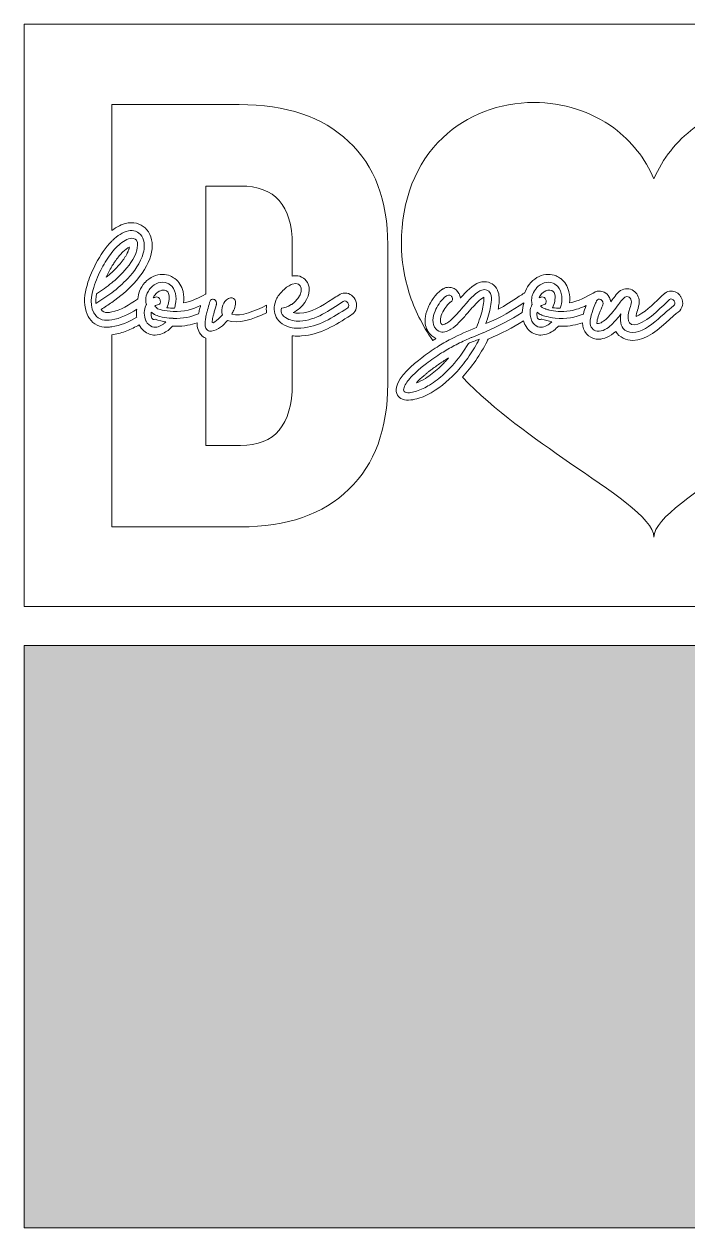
# Model space of a CAD drawing. Extents: x 24 to 981, y -1218 to 177.
# Drawn here: x 24 to 531, y -1218 to -298 of the extents above; entities that cross this region are included whole.
import ezdxf

# ---------------------------------------------------------------- set-up
doc = ezdxf.new("R2010")
doc.units = 0
doc.header["$MEASUREMENT"] = 0
doc.layers.add('Layer 1', color=7, linetype='Continuous', lineweight=0)

msp = doc.modelspace()

# ---------------------------------------------------------------- hatches: boundary and pattern name
at = {"layer": 'Layer 1', "true_color": 0x9e1d20, "transparency": 33554687}
h = msp.add_hatch(color=244, dxfattribs=at)
h.dxf.hatch_style = 2
h.paths.add_polyline_path([(23.85, -772.62), (23.85, -1217.59), (981.14, -1217.59), (981.14, -772.62)])

# ---------------------------------------------------------------- linework, layer by layer
at = {"layer": 'Layer 1'}
msp.add_lwpolyline([(23.85, -772.62), (23.85, -1217.59), (981.14, -1217.59), (981.14, -772.62)], close=True, dxfattribs=at)
for points, knots in [([(23.85, -298.02), (23.85, -298.02), (23.85, -742.99), (23.85, -742.99), (23.85, -742.99), (981.14, -742.99), (981.14, -742.99), (981.14, -742.99), (981.14, -298.02), (981.14, -298.02), (981.14, -298.02), (23.85, -298.02), (23.85, -298.02)], [0, 0, 0, 0, 1, 1, 1, 2, 2, 2, 3, 3, 3, 4, 4, 4, 4]), ([(683.88, -523.03), (676.68, -537.25), (666.66, -551.22), (653.78, -565.07), (628.7, -592.01), (597.24, -613.83), (569.49, -633.08), (539.56, -653.84), (504.99, -675.48), (504.99, -689.92), (504.99, -675.48), (470.43, -653.84), (440.49, -633.08), (413.65, -614.46), (383.34, -593.44), (358.69, -567.7), (365.89, -559.87), (372.19, -550.71), (377.5, -540.37), (377.5, -540.37), (377.57, -540.22), (377.57, -540.22), (377.81, -539.71), (378.05, -539.2), (378.29, -538.7), (388.82, -534.29), (396.83, -529.9), (405.25, -524.75), (405.57, -525.81), (405.98, -526.82), (406.48, -527.78), (406.48, -527.78), (406.53, -527.88), (406.53, -527.88), (408.36, -531.28), (411.18, -533.77), (414.42, -534.88), (415.76, -535.35), (417.17, -535.59), (418.61, -535.59), (422.83, -535.59), (426.36, -533.59), (428.51, -531.96), (429.82, -531.01), (431.02, -529.86), (431.99, -528.83), (432.81, -528.86), (433.62, -528.88), (434.41, -528.88), (440.74, -528.88), (445.83, -527.76), (450.28, -526.28), (450.52, -532.94), (454.74, -537.86), (460.92, -538.58), (461.49, -538.66), (462.08, -538.69), (462.66, -538.69), (467, -538.69), (471.43, -536.69), (475.79, -532.78), (477.18, -535.04), (479.12, -536.83), (481.57, -538.03), (483.82, -539.12), (486.26, -539.68), (488.83, -539.68), (499.18, -539.68), (509.11, -530.68), (517.1, -523.46), (519.51, -521.28), (521.78, -519.22), (523.41, -518.04), (527.05, -515.45), (528.04, -510.7), (525.8, -506.85), (525.8, -506.85), (525.56, -506.37), (525.56, -506.37), (525.56, -506.37), (525.39, -506.1), (525.39, -506.1), (523.74, -503.53), (521.03, -502), (518.13, -502), (516.45, -502), (514.85, -502.51), (513.48, -503.48), (513.48, -503.48), (513.24, -503.66), (513.24, -503.66), (513.24, -503.66), (513.01, -503.86), (513.01, -503.86), (511.94, -504.8), (510.67, -506.03), (509.19, -507.45), (504.58, -511.9), (496.95, -519.26), (491.3, -521.3), (491.4, -520.25), (491.69, -518.75), (492.35, -516.78), (492.35, -516.78), (492.44, -516.51), (492.44, -516.51), (492.98, -514.85), (493.71, -512.58), (493.71, -510.15), (493.71, -510.15), (493.71, -509.93), (493.71, -509.93), (493.58, -506.49), (492.01, -503.5), (489.41, -501.73), (487.89, -500.69), (486.16, -500.15), (484.39, -500.15), (482.71, -500.15), (481.03, -500.65), (479.54, -501.6), (477.97, -502.56), (476.86, -503.85), (476.13, -504.7), (474.94, -506.08), (473.92, -507.48), (473.11, -508.63), (472.75, -509.12), (472.4, -509.61), (472.04, -510.1), (471.96, -509.55), (471.83, -509), (471.64, -508.46), (471.62, -508.4), (471.59, -508.34), (471.57, -508.28), (471.55, -508.22), (471.54, -508.15), (471.52, -508.09), (471.52, -508.09), (471.41, -507.8), (471.41, -507.8), (471.41, -507.8), (471.37, -507.74), (471.37, -507.74), (471.37, -507.74), (471.13, -507.24), (471.13, -507.24), (471.04, -507.04), (470.94, -506.85), (470.84, -506.66), (469.94, -504.97), (468.63, -503.66), (467, -502.85), (465.83, -502.26), (464.53, -501.95), (463.26, -501.95), (462.12, -501.95), (461.02, -502.18), (460, -502.65), (460, -502.65), (459.76, -502.76), (459.76, -502.76), (459.76, -502.76), (458.54, -503.45), (458.54, -503.45), (453.23, -506.45), (447.35, -509.77), (440.44, -511.05), (440.8, -508.14), (440.67, -505.2), (440.04, -502.45), (440.04, -502.45), (440.01, -502.3), (440.01, -502.3), (438.96, -498.17), (436.82, -494.77), (433.84, -492.46), (433.84, -492.46), (433.65, -492.32), (433.65, -492.32), (432.52, -491.51), (431.39, -490.88), (430.21, -490.41), (428.31, -489.65), (426.31, -489.26), (424.27, -489.26), (419.47, -489.26), (414.63, -491.47), (411.01, -495.34), (411.01, -495.34), (410.9, -495.46), (410.9, -495.46), (409.1, -497.49), (407.71, -499.73), (406.78, -502.11), (406.65, -502.46), (406.53, -502.81), (406.41, -503.16), (406.3, -503.23), (406.2, -503.3), (406.08, -503.37), (406.08, -503.37), (406.08, -503.38), (406.08, -503.38), (406.08, -503.38), (405.85, -503.53), (405.85, -503.53), (404.56, -504.36), (403.31, -505.18), (402.1, -505.97), (396.27, -509.79), (391.44, -512.97), (385.93, -515.91), (386.26, -514.23), (386.5, -512.65), (386.65, -511.13), (386.89, -508.59), (387.04, -504.82), (385.56, -501.43), (385.56, -501.43), (385.49, -501.27), (385.49, -501.27), (383.58, -497.24), (379.86, -494.83), (375.52, -494.83), (374.2, -494.83), (372.87, -495.05), (371.54, -495.5), (366.45, -497.24), (361.49, -502.36), (357.29, -507.16), (357.23, -507.23), (357.17, -507.3), (357.11, -507.37), (357.03, -506.18), (356.7, -505.02), (356.13, -503.93), (356.13, -503.93), (356.03, -503.74), (356.03, -503.74), (354.89, -501.61), (353.01, -500.08), (350.77, -499.44), (349.95, -499.21), (349.12, -499.09), (348.28, -499.09), (346.83, -499.09), (345.4, -499.45), (344.13, -500.13), (344.13, -500.13), (343.7, -500.37), (343.7, -500.37), (343.54, -500.46), (343.37, -500.56), (343.18, -500.67), (343.18, -500.67), (342.95, -500.81), (342.95, -500.81), (337.7, -504.29), (334.07, -511.1), (333.07, -513.13), (331.73, -515.89), (330.83, -518.69), (330.39, -521.46), (329.8, -525.31), (330.31, -528.92), (331.88, -531.9), (331.88, -531.9), (332.1, -532.33), (332.1, -532.33), (332.1, -532.33), (332.31, -532.61), (332.31, -532.61), (332.41, -532.77), (332.51, -532.92), (332.62, -533.08), (334.12, -535.41), (336.16, -537.18), (338.48, -538.21), (337.64, -538.72), (336.8, -539.25), (335.96, -539.79), (327.95, -527.87), (321.98, -515.79), (318.02, -503.47), (314.05, -491.16), (312.09, -478.61), (312.09, -465.72), (312.09, -432.41), (323.04, -404.43), (343.76, -384.81), (362.11, -367.43), (386.82, -357.86), (413.36, -357.86), (413.36, -357.86), (413.37, -357.86), (413.37, -357.86), (435.53, -357.86), (457.14, -364.8), (474.25, -377.39), (487.85, -387.41), (498.27, -400.63), (504.99, -416.25), (511.71, -400.63), (522.13, -387.4), (535.73, -377.38), (552.83, -364.79), (574.46, -357.86), (596.61, -357.86), (623.15, -357.86), (647.87, -367.43), (666.22, -384.81), (686.94, -404.43), (697.89, -432.41), (697.89, -465.72), (697.89, -474.76), (696.92, -483.63), (694.98, -492.37), (694, -491.51), (692.88, -490.85), (691.67, -490.39), (690.46, -489.94), (689.16, -489.7), (687.83, -489.7), (682.23, -489.7), (675.7, -494.09), (674.57, -503.74), (674.57, -503.74), (674.55, -503.84), (674.55, -503.84), (674.4, -505.35), (674.46, -506.8), (674.71, -508.18), (671.91, -509.41), (668.93, -510.46), (665.73, -511.05), (666.09, -508.14), (665.96, -505.2), (665.33, -502.45), (665.33, -502.45), (665.3, -502.3), (665.3, -502.3), (664.24, -498.17), (662.11, -494.77), (659.13, -492.46), (659.13, -492.46), (658.94, -492.32), (658.94, -492.32), (657.81, -491.51), (656.68, -490.88), (655.5, -490.41), (653.6, -489.65), (651.6, -489.26), (649.56, -489.26), (644.76, -489.26), (639.92, -491.47), (636.3, -495.34), (636.3, -495.34), (636.19, -495.46), (636.19, -495.46), (634.39, -497.49), (633, -499.72), (632.07, -502.12), (631.36, -503.94), (630.95, -505.87), (630.84, -507.82), (623.66, -511.78), (612.1, -515.61), (602.77, -517.12), (603.21, -516.84), (604.18, -516.22), (604.18, -516.22), (609.06, -512.99), (612.85, -510.12), (616.1, -507.21), (620.31, -503.55), (623.3, -500.18), (625.55, -496.58), (628.81, -491.28), (629.84, -485.83), (628.54, -480.81), (628.54, -480.81), (628.47, -480.56), (628.47, -480.56), (628.19, -479.64), (627.83, -478.72), (627.42, -477.82), (627.42, -477.82), (627.36, -477.69), (627.36, -477.69), (627.36, -477.69), (627.29, -477.57), (627.29, -477.57), (625.96, -475), (624.28, -473.11), (622.16, -471.8), (622.16, -471.8), (621.98, -471.7), (621.98, -471.7), (621.49, -471.42), (620.76, -471), (619.82, -470.71), (618.58, -470.28), (617.3, -470.06), (616, -470.06), (612.21, -470.06), (608.49, -471.86), (604.93, -475.42), (603.27, -477.08), (601.66, -479.05), (600.13, -481.27), (598.69, -483.29), (597.26, -485.55), (595.66, -488.32), (593.74, -491.53), (591.83, -495.11), (589.82, -499.24), (588.01, -502.91), (586.17, -506.94), (584.35, -511.18), (580.66, -519.69), (577.65, -527.49), (575.15, -534.99), (574.04, -538.26), (573.02, -541.63), (572.13, -545.01), (572.13, -545.01), (572.09, -545.15), (572.09, -545.15), (571.79, -546.39), (571.49, -547.69), (571.19, -548.98), (571.19, -548.98), (571.11, -549.35), (571.11, -549.35), (570.87, -550.61), (570.69, -551.87), (570.57, -553.16), (570.33, -555.97), (570.2, -560.1), (571.87, -563.66), (573, -566.1), (574.85, -567.97), (577.23, -569.07), (578.58, -569.7), (580.03, -570.02), (581.55, -570.02), (582.79, -570.02), (584.03, -569.8), (585.32, -569.33), (588.08, -568.28), (590.44, -566.08), (592.3, -562.89), (592.89, -561.9), (593.41, -560.8), (593.89, -559.51), (593.89, -559.51), (593.94, -559.39), (593.94, -559.39), (594.33, -558.25), (594.66, -557.15), (594.98, -556.09), (594.98, -556.09), (595.02, -555.98), (595.02, -555.98), (595.75, -553.37), (596.34, -550.75), (596.77, -548.19), (597.24, -545.85), (597.58, -543.38), (597.82, -540.61), (597.95, -539.03), (598.05, -537.24), (597.94, -535.43), (598.66, -535.38), (599.35, -535.31), (600.02, -535.24), (609.05, -534.53), (620.79, -531.82), (631.47, -527.15), (631.57, -527.36), (631.66, -527.57), (631.77, -527.78), (631.77, -527.78), (631.82, -527.88), (631.82, -527.88), (633.65, -531.28), (636.47, -533.77), (639.71, -534.88), (641.05, -535.35), (642.46, -535.59), (643.9, -535.59), (648.12, -535.59), (651.65, -533.59), (653.8, -531.96), (655.11, -531.01), (656.31, -529.86), (657.28, -528.83), (658.1, -528.86), (658.91, -528.88), (659.7, -528.88), (668.61, -528.88), (675.11, -526.68), (680.75, -524.33), (681.86, -523.88), (682.89, -523.44), (683.89, -523.01), (683.88, -523.02), (683.88, -523.02), (683.88, -523.03)], [0, 0, 0, 0, 1, 1, 1, 2, 2, 2, 3, 3, 3, 4, 4, 4, 5, 5, 5, 6, 6, 6, 7, 7, 7, 8, 8, 8, 9, 9, 9, 10, 10, 10, 11, 11, 11, 12, 12, 12, 13, 13, 13, 14, 14, 14, 15, 15, 15, 16, 16, 16, 17, 17, 17, 18, 18, 18, 19, 19, 19, 20, 20, 20, 21, 21, 21, 22, 22, 22, 23, 23, 23, 24, 24, 24, 25, 25, 25, 26, 26, 26, 27, 27, 27, 28, 28, 28, 29, 29, 29, 30, 30, 30, 31, 31, 31, 32, 32, 32, 33, 33, 33, 34, 34, 34, 35, 35, 35, 36, 36, 36, 37, 37, 37, 38, 38, 38, 39, 39, 39, 40, 40, 40, 41, 41, 41, 42, 42, 42, 43, 43, 43, 44, 44, 44, 45, 45, 45, 46, 46, 46, 47, 47, 47, 48, 48, 48, 49, 49, 49, 50, 50, 50, 51, 51, 51, 52, 52, 52, 53, 53, 53, 54, 54, 54, 55, 55, 55, 56, 56, 56, 57, 57, 57, 58, 58, 58, 59, 59, 59, 60, 60, 60, 61, 61, 61, 62, 62, 62, 63, 63, 63, 64, 64, 64, 65, 65, 65, 66, 66, 66, 67, 67, 67, 68, 68, 68, 69, 69, 69, 70, 70, 70, 71, 71, 71, 72, 72, 72, 73, 73, 73, 74, 74, 74, 75, 75, 75, 76, 76, 76, 77, 77, 77, 78, 78, 78, 79, 79, 79, 80, 80, 80, 81, 81, 81, 82, 82, 82, 83, 83, 83, 84, 84, 84, 85, 85, 85, 86, 86, 86, 87, 87, 87, 88, 88, 88, 89, 89, 89, 90, 90, 90, 91, 91, 91, 92, 92, 92, 93, 93, 93, 94, 94, 94, 95, 95, 95, 96, 96, 96, 97, 97, 97, 98, 98, 98, 99, 99, 99, 100, 100, 100, 101, 101, 101, 102, 102, 102, 103, 103, 103, 104, 104, 104, 105, 105, 105, 106, 106, 106, 107, 107, 107, 108, 108, 108, 109, 109, 109, 110, 110, 110, 111, 111, 111, 112, 112, 112, 113, 113, 113, 114, 114, 114, 115, 115, 115, 116, 116, 116, 117, 117, 117, 118, 118, 118, 119, 119, 119, 120, 120, 120, 121, 121, 121, 122, 122, 122, 123, 123, 123, 124, 124, 124, 125, 125, 125, 126, 126, 126, 127, 127, 127, 128, 128, 128, 129, 129, 129, 130, 130, 130, 131, 131, 131, 132, 132, 132, 133, 133, 133, 134, 134, 134, 135, 135, 135, 136, 136, 136, 137, 137, 137, 138, 138, 138, 139, 139, 139, 140, 140, 140, 141, 141, 141, 142, 142, 142, 143, 143, 143, 144, 144, 144, 145, 145, 145, 146, 146, 146, 147, 147, 147, 148, 148, 148, 149, 149, 149, 150, 150, 150, 151, 151, 151, 152, 152, 152, 153, 153, 153, 154, 154, 154, 155, 155, 155, 156, 156, 156, 157, 157, 157, 158, 158, 158, 159, 159, 159, 160, 160, 160, 161, 161, 161, 162, 162, 162, 163, 163, 163, 164, 164, 164, 165, 165, 165, 166, 166, 166, 167, 167, 167, 168, 168, 168, 169, 169, 169, 170, 170, 170, 170]), ([(301.64, -572.89), (301.64, -607.3), (291.76, -634.11), (272, -653.31), (252.24, -672.52), (224.63, -682.12), (189.16, -682.12), (189.16, -682.12), (90.87, -682.12), (90.87, -682.12), (90.87, -682.12), (90.87, -535.34), (90.87, -535.34), (94.26, -534.95), (97.69, -534.05), (101.02, -532.83), (104.36, -531.62), (107.6, -530.09), (110.63, -528.44), (110.63, -528.44), (110.64, -528.45), (110.64, -528.45), (110.64, -528.45), (111.78, -527.81), (111.78, -527.81), (111.78, -527.81), (111.82, -527.88), (111.82, -527.88), (113.65, -531.28), (116.46, -533.77), (119.71, -534.88), (121.04, -535.35), (122.46, -535.59), (123.9, -535.59), (128.12, -535.59), (131.65, -533.59), (133.8, -531.97), (135.11, -531.01), (136.3, -529.86), (137.28, -528.83), (138.1, -528.86), (138.9, -528.88), (139.69, -528.88), (146.27, -528.88), (151.53, -527.68), (156.1, -526.11), (156, -529.3), (156.6, -533.44), (159.96, -536.35), (159.96, -536.35), (160.14, -536.5), (160.14, -536.5), (160.96, -537.16), (161.86, -537.68), (162.81, -538.04), (162.81, -538.04), (162.81, -619.9), (162.81, -619.9), (162.81, -619.9), (189.16, -619.9), (189.16, -619.9), (215.51, -619.9), (228.68, -604.23), (228.68, -572.89), (228.68, -572.89), (228.68, -536.06), (228.68, -536.06), (230.12, -536.26), (231.62, -536.36), (233.17, -536.36), (233.17, -536.36), (233.17, -536.36), (233.18, -536.36), (234.02, -536.36), (234.89, -536.33), (235.79, -536.27), (250.24, -535.22), (261.9, -527.78), (273.19, -520.59), (273.19, -520.59), (274.58, -519.7), (274.58, -519.7), (274.58, -519.7), (274.88, -519.45), (274.88, -519.45), (277.65, -517.14), (278.61, -513.33), (277.31, -509.76), (275.95, -505.99), (272.58, -503.46), (268.94, -503.46), (267.25, -503.46), (265.64, -503.99), (264.25, -505.01), (262.69, -505.98), (261.15, -506.97), (259.61, -507.96), (251.16, -513.39), (243.18, -518.52), (234.22, -518.89), (233.96, -518.9), (233.7, -518.91), (233.43, -518.91), (231.98, -518.91), (230.61, -518.73), (229.42, -518.41), (231.06, -517.56), (232.76, -516.45), (234.38, -515), (240.5, -509.59), (243.07, -502.44), (240.93, -496.78), (239.4, -492.75), (235.7, -490.24), (231.27, -490.24), (230.42, -490.24), (229.55, -490.33), (228.68, -490.51), (228.68, -490.51), (228.68, -466.42), (228.68, -466.42), (228.68, -436.63), (215.51, -421.72), (189.16, -421.72), (189.16, -421.72), (162.81, -421.72), (162.81, -421.72), (162.81, -421.72), (162.81, -503.92), (162.81, -503.92), (162.68, -504.02), (162.56, -504.12), (162.44, -504.23), (157.49, -507.01), (152.05, -509.88), (145.72, -511.05), (146.08, -508.14), (145.95, -505.2), (145.33, -502.45), (145.33, -502.45), (145.29, -502.3), (145.29, -502.3), (144.24, -498.17), (142.11, -494.77), (139.13, -492.46), (139.13, -492.46), (138.94, -492.32), (138.94, -492.32), (137.8, -491.51), (136.67, -490.88), (135.5, -490.41), (133.59, -489.65), (131.59, -489.26), (129.56, -489.26), (124.76, -489.26), (119.92, -491.47), (116.29, -495.34), (116.29, -495.34), (116.18, -495.46), (116.18, -495.46), (114.38, -497.49), (113, -499.72), (112.07, -502.11), (111.36, -503.93), (110.95, -505.85), (110.84, -507.79), (110.84, -507.79), (110.54, -508.03), (110.54, -508.03), (104.54, -512.51), (96.86, -516.65), (90.87, -517.92), (89.65, -518.18), (88.51, -518.32), (87.46, -518.32), (85.37, -518.32), (83.75, -517.87), (82.63, -516.02), (85.53, -514.25), (88.28, -512.46), (90.87, -510.63), (97.28, -506.12), (102.75, -501.41), (107.41, -496.42), (114.26, -489.13), (118.72, -481.81), (120.64, -474.7), (122.53, -467.91), (121.87, -461.54), (118.78, -456.79), (115.86, -452.26), (111.23, -449.76), (105.75, -449.76), (104.67, -449.76), (103.57, -449.86), (102.39, -450.07), (98.55, -450.82), (94.69, -452.73), (90.87, -455.73), (90.87, -455.73), (90.87, -359.5), (90.87, -359.5), (90.87, -359.5), (188.15, -359.5), (188.15, -359.5), (223.94, -359.5), (251.81, -368.88), (271.74, -387.61), (291.67, -406.36), (301.64, -432.63), (301.64, -466.42), (301.64, -466.42), (301.64, -572.89), (301.64, -572.89)], [0, 0, 0, 0, 1, 1, 1, 2, 2, 2, 3, 3, 3, 4, 4, 4, 5, 5, 5, 6, 6, 6, 7, 7, 7, 8, 8, 8, 9, 9, 9, 10, 10, 10, 11, 11, 11, 12, 12, 12, 13, 13, 13, 14, 14, 14, 15, 15, 15, 16, 16, 16, 17, 17, 17, 18, 18, 18, 19, 19, 19, 20, 20, 20, 21, 21, 21, 22, 22, 22, 23, 23, 23, 24, 24, 24, 25, 25, 25, 26, 26, 26, 27, 27, 27, 28, 28, 28, 29, 29, 29, 30, 30, 30, 31, 31, 31, 32, 32, 32, 33, 33, 33, 34, 34, 34, 35, 35, 35, 36, 36, 36, 37, 37, 37, 38, 38, 38, 39, 39, 39, 40, 40, 40, 41, 41, 41, 42, 42, 42, 43, 43, 43, 44, 44, 44, 45, 45, 45, 46, 46, 46, 47, 47, 47, 48, 48, 48, 49, 49, 49, 50, 50, 50, 51, 51, 51, 52, 52, 52, 53, 53, 53, 54, 54, 54, 55, 55, 55, 56, 56, 56, 57, 57, 57, 58, 58, 58, 59, 59, 59, 60, 60, 60, 61, 61, 61, 62, 62, 62, 63, 63, 63, 64, 64, 64, 65, 65, 65, 66, 66, 66, 67, 67, 67, 68, 68, 68, 69, 69, 69, 70, 70, 70, 71, 71, 71, 71]), ([(73.75, -522.84), (72.45, -520.86), (71.42, -518.39), (70.72, -515.35), (69.14, -508.57), (70.72, -501.33), (72.65, -495.27), (74.23, -490.27), (76.37, -485.48), (78.77, -480.99), (82.12, -474.74), (86.06, -468.62), (90.87, -463.79), (91.12, -463.54), (91.37, -463.29), (91.62, -463.05), (94.93, -459.84), (99.11, -456.83), (103.55, -455.96), (107.22, -455.3), (111.24, -456.17), (113.74, -460.04), (116.29, -463.97), (115.98, -469.06), (114.86, -473.09), (112.87, -480.43), (107.83, -487.21), (103.04, -492.31), (99.31, -496.29), (95.2, -499.91), (90.87, -503.19), (86.96, -506.16), (82.87, -508.87), (78.71, -511.36), (78.61, -509.85), (78.6, -507.25), (79.27, -503.96), (79.27, -503.96), (79.27, -503.95), (79.27, -503.95), (83.26, -501.42), (87.17, -498.66), (90.87, -495.63), (93.83, -493.21), (96.65, -490.61), (99.26, -487.82), (103.44, -483.39), (108.18, -477.22), (109.91, -470.75), (110.48, -468.71), (111.04, -465.24), (109.71, -463.2), (108.64, -461.52), (106.45, -461.52), (104.97, -461.82), (101.4, -462.49), (97.83, -465.19), (95.18, -467.74), (93.66, -469.23), (92.23, -470.85), (90.87, -472.57), (87.99, -476.22), (85.47, -480.3), (83.25, -484.46), (81.03, -488.73), (78.68, -493.84), (77.13, -499.13), (77.13, -499.13), (77.12, -499.15), (77.11, -499.19), (76.77, -500.12), (72.84, -511.42), (77.07, -518.57), (77.36, -519.04), (77.67, -519.5), (78.03, -519.94), (78.04, -519.95), (78.04, -519.95), (78.05, -519.96), (80.93, -523.96), (85.61, -524.88), (90.87, -524.03), (97.05, -523.02), (104.04, -519.57), (109.87, -515.79), (109.72, -516.83), (109.62, -517.89), (109.62, -518.97), (109.62, -518.97), (109.63, -519.12), (109.63, -519.12), (109.65, -520.09), (109.75, -521.05), (109.9, -521.99), (103.95, -525.47), (97.16, -528.4), (90.87, -529.29), (89.6, -529.47), (88.35, -529.56), (87.13, -529.56), (81.71, -529.56), (76.93, -527.68), (73.75, -522.84)], [0, 0, 0, 0, 1, 1, 1, 2, 2, 2, 3, 3, 3, 4, 4, 4, 5, 5, 5, 6, 6, 6, 7, 7, 7, 8, 8, 8, 9, 9, 9, 10, 10, 10, 11, 11, 11, 12, 12, 12, 13, 13, 13, 14, 14, 14, 15, 15, 15, 16, 16, 16, 17, 17, 17, 18, 18, 18, 19, 19, 19, 20, 20, 20, 21, 21, 21, 22, 22, 22, 23, 23, 23, 24, 24, 24, 25, 25, 25, 26, 26, 26, 27, 27, 27, 28, 28, 28, 29, 29, 29, 30, 30, 30, 31, 31, 31, 32, 32, 32, 33, 33, 33, 34, 34, 34, 34]), ([(86.5, -491.46), (86.65, -491.12), (86.81, -490.78), (86.97, -490.44), (87.3, -489.75), (87.65, -489.05), (88, -488.35), (88.18, -487.99), (88.36, -487.64), (88.55, -487.28), (89.31, -485.85), (90.08, -484.49), (90.87, -483.19), (90.87, -483.18), (90.87, -483.18), (90.87, -483.18), (91.39, -482.32), (91.9, -481.5), (92.43, -480.7), (92.54, -480.52), (92.66, -480.35), (92.78, -480.17), (92.91, -479.97), (93.04, -479.77), (93.18, -479.58), (93.4, -479.25), (93.62, -478.93), (93.85, -478.61), (95.65, -476.06), (97.49, -473.87), (99.34, -472.06), (101.08, -470.39), (102.84, -469.09), (104.32, -468.35), (104.27, -468.61), (104.2, -468.9), (104.12, -469.19), (104.05, -469.46), (103.97, -469.73), (103.88, -470.01), (103.79, -470.28), (103.69, -470.56), (103.59, -470.84), (103.51, -471.05), (103.43, -471.26), (103.34, -471.48), (103.26, -471.69), (103.17, -471.9), (103.07, -472.12), (102.98, -472.34), (102.88, -472.55), (102.77, -472.77), (102.67, -472.99), (102.56, -473.21), (102.45, -473.43), (102.3, -473.72), (102.14, -474.02), (101.98, -474.32), (101.65, -474.91), (101.29, -475.52), (100.9, -476.13), (100.71, -476.43), (100.51, -476.74), (100.3, -477.05), (100.09, -477.36), (99.87, -477.67), (99.65, -477.98), (99.21, -478.6), (98.73, -479.23), (98.23, -479.86), (97.73, -480.5), (97.2, -481.14), (96.64, -481.78), (96.36, -482.1), (96.07, -482.42), (95.78, -482.75), (95.49, -483.07), (95.19, -483.4), (94.88, -483.72), (94.57, -484.05), (94.26, -484.38), (93.94, -484.71), (93.62, -485.04), (93.29, -485.37), (92.96, -485.7), (92.28, -486.37), (91.58, -487.04), (90.87, -487.7), (89.49, -488.97), (88.03, -490.22), (86.5, -491.46)], [0, 0, 0, 0, 1, 1, 1, 2, 2, 2, 3, 3, 3, 4, 4, 4, 5, 5, 5, 6, 6, 6, 7, 7, 7, 8, 8, 8, 9, 9, 9, 10, 10, 10, 11, 11, 11, 12, 12, 12, 13, 13, 13, 14, 14, 14, 15, 15, 15, 16, 16, 16, 17, 17, 17, 18, 18, 18, 19, 19, 19, 20, 20, 20, 21, 21, 21, 22, 22, 22, 23, 23, 23, 24, 24, 24, 25, 25, 25, 26, 26, 26, 27, 27, 27, 28, 28, 28, 29, 29, 29, 30, 30, 30, 30]), ([(116.94, -510.61), (116.93, -510.53), (116.91, -510.44), (116.9, -510.35), (116.64, -508.21), (116.95, -506.12), (117.66, -504.29), (117.85, -503.81), (118.06, -503.35), (118.29, -502.91), (118.29, -502.91), (118.28, -502.91), (118.28, -502.91), (118.94, -501.63), (119.76, -500.47), (120.67, -499.45), (123.78, -496.13), (128.57, -494.09), (133.26, -495.98), (134.02, -496.29), (134.74, -496.69), (135.45, -497.2), (137.49, -498.78), (138.82, -501.18), (139.48, -503.78), (140.09, -506.48), (140.04, -509.23), (139.53, -511.78), (139.33, -512.85), (139.06, -513.96), (138.73, -515.03), (138.73, -515.03), (138.73, -515.03), (138.73, -515.04), (136.85, -515), (134.77, -514.91), (132.8, -514.71), (133.53, -513.19), (134.16, -511.51), (134.48, -509.74), (134.79, -508.16), (134.89, -506.23), (134.48, -504.54), (134.23, -503.58), (133.82, -502.61), (133.01, -501.99), (132.75, -501.79), (132.5, -501.64), (132.24, -501.54), (129.44, -500.41), (126.33, -502.15), (124.49, -504.08), (124.47, -504.11), (124.46, -504.13), (124.44, -504.15), (123.65, -505.01), (122.95, -506.05), (122.51, -507.19), (123.22, -506.89), (123.98, -506.63), (124.75, -506.48), (125.97, -506.23), (127.35, -507.19), (127.76, -508.67), (127.76, -508.67), (127.91, -509.13), (127.91, -509.13), (128.32, -510.61), (127.65, -512.04), (126.43, -512.34), (125.46, -512.55), (124.54, -512.9), (123.73, -513.52), (124.14, -513.87), (124.54, -514.18), (124.95, -514.43), (124.98, -514.45), (125.01, -514.46), (125.04, -514.48), (125.42, -515.02), (125.86, -515.49), (125.86, -515.49), (125.86, -515.49), (130.88, -517.44), (137.87, -517.5), (137.87, -517.5), (137.86, -517.51), (137.86, -517.51), (137.86, -517.52), (137.85, -517.53), (137.85, -517.54), (145.95, -517.97), (152.79, -515.75), (158.68, -512.97), (158.42, -513.93), (158.17, -514.88), (157.93, -515.81), (157.61, -517.04), (157.33, -518.21), (157.08, -519.34), (151.22, -521.66), (145.47, -523.15), (137.67, -522.83), (137.67, -522.83), (137.71, -522.74), (137.71, -522.74), (136.97, -522.76), (136.21, -522.74), (135.46, -522.7), (135.2, -522.68), (134.95, -522.66), (134.69, -522.64), (134.69, -522.64), (134.69, -522.65), (134.69, -522.65), (132.13, -522.46), (129.64, -521.99), (127.61, -521.51), (127.61, -521.51), (127.65, -521.47), (127.65, -521.47), (126.3, -521.03), (124.84, -520.54), (123.54, -519.83), (123.33, -519.72), (123.11, -519.61), (122.91, -519.48), (122.25, -519.02), (121.59, -518.56), (120.98, -518), (120.87, -518.56), (120.82, -519.17), (120.82, -519.79), (120.82, -520.42), (120.9, -521.1), (121.1, -521.73), (121.19, -522.01), (121.29, -522.29), (121.43, -522.54), (121.69, -523.05), (122.05, -523.4), (122.51, -523.56), (122.96, -523.73), (123.52, -523.69), (124.11, -523.54), (126.69, -524.43), (129.76, -525.06), (132.16, -525.47), (131.53, -526.1), (130.88, -526.67), (130.25, -527.13), (127.96, -528.86), (124.75, -530.29), (121.69, -529.22), (119.75, -528.55), (118.17, -527.02), (117.1, -525.04), (117.04, -524.91), (116.99, -524.78), (116.93, -524.66), (116.93, -524.66), (116.94, -524.66), (116.94, -524.66), (116.09, -522.86), (115.67, -520.88), (115.62, -518.97), (115.62, -518.74), (115.65, -518.52), (115.66, -518.29), (115.73, -516.39), (116.12, -514.55), (116.85, -512.95), (117, -512.65), (117.1, -512.39), (117.26, -512.14), (117.12, -511.62), (117.03, -511.12), (116.94, -510.61)], [0, 0, 0, 0, 1, 1, 1, 2, 2, 2, 3, 3, 3, 4, 4, 4, 5, 5, 5, 6, 6, 6, 7, 7, 7, 8, 8, 8, 9, 9, 9, 10, 10, 10, 11, 11, 11, 12, 12, 12, 13, 13, 13, 14, 14, 14, 15, 15, 15, 16, 16, 16, 17, 17, 17, 18, 18, 18, 19, 19, 19, 20, 20, 20, 21, 21, 21, 22, 22, 22, 23, 23, 23, 24, 24, 24, 25, 25, 25, 26, 26, 26, 27, 27, 27, 28, 28, 28, 29, 29, 29, 30, 30, 30, 31, 31, 31, 32, 32, 32, 33, 33, 33, 34, 34, 34, 35, 35, 35, 36, 36, 36, 37, 37, 37, 38, 38, 38, 39, 39, 39, 40, 40, 40, 41, 41, 41, 42, 42, 42, 43, 43, 43, 44, 44, 44, 45, 45, 45, 46, 46, 46, 47, 47, 47, 48, 48, 48, 49, 49, 49, 50, 50, 50, 51, 51, 51, 52, 52, 52, 53, 53, 53, 54, 54, 54, 55, 55, 55, 56, 56, 56, 57, 57, 57, 58, 58, 58, 59, 59, 59, 59]), ([(220.95, -519.77), (221.5, -520.66), (222.35, -521.48), (223.58, -522.28), (225.09, -523.33), (226.87, -524.01), (228.68, -524.41), (230.67, -524.85), (232.7, -524.96), (234.49, -524.88), (246.92, -524.37), (256.92, -516.63), (267.67, -509.95), (270.12, -507.91), (273.48, -512.8), (271.04, -514.84), (259.52, -522.18), (248.71, -529.32), (235.35, -530.29), (232.93, -530.46), (230.7, -530.34), (228.68, -530), (222.68, -528.97), (218.49, -525.87), (216.4, -521.83), (215.46, -520.02), (214.95, -518.02), (214.88, -515.93), (214.82, -513.77), (215.22, -511.52), (216.13, -509.28), (217.12, -506.85), (218.7, -504.44), (220.91, -502.18), (221.11, -501.98), (221.29, -501.78), (221.49, -501.59), (224.2, -498.97), (226.63, -497.44), (228.68, -496.72), (236.42, -494.04), (238.75, -503.13), (230.41, -510.51), (229.85, -511.01), (229.27, -511.46), (228.68, -511.86), (228.43, -512.03), (228.18, -512.2), (227.93, -512.35), (225.27, -514), (222.51, -514.77), (220.42, -515.05), (219.98, -516.9), (220.11, -518.41), (220.95, -519.77)], [0, 0, 0, 0, 1, 1, 1, 2, 2, 2, 3, 3, 3, 4, 4, 4, 5, 5, 5, 6, 6, 6, 7, 7, 7, 8, 8, 8, 9, 9, 9, 10, 10, 10, 11, 11, 11, 12, 12, 12, 13, 13, 13, 14, 14, 14, 15, 15, 15, 16, 16, 16, 17, 17, 17, 18, 18, 18, 18]), ([(411.61, -510.35), (411.47, -509.17), (411.51, -508.01), (411.69, -506.89), (411.83, -505.99), (412.05, -505.11), (412.37, -504.29), (413.06, -502.53), (414.07, -500.97), (415.23, -499.63), (415.28, -499.57), (415.33, -499.51), (415.38, -499.45), (418.49, -496.13), (423.28, -494.09), (427.97, -495.98), (428.74, -496.29), (429.45, -496.69), (430.16, -497.2), (432.2, -498.78), (433.53, -501.18), (434.19, -503.78), (434.8, -506.48), (434.75, -509.23), (434.24, -511.78), (434.04, -512.88), (433.75, -514.03), (433.41, -515.13), (431.46, -515.06), (429.39, -514.93), (427.53, -514.67), (428.25, -513.16), (428.87, -511.5), (429.2, -509.74), (429.5, -508.16), (429.6, -506.23), (429.2, -504.54), (428.94, -503.58), (428.53, -502.61), (427.72, -501.99), (427.46, -501.79), (427.21, -501.64), (426.95, -501.54), (424.95, -500.74), (422.8, -501.39), (421.06, -502.53), (420.36, -502.99), (419.73, -503.53), (419.2, -504.08), (418.39, -504.95), (417.68, -506.02), (417.22, -507.19), (417.93, -506.89), (418.69, -506.63), (419.46, -506.48), (420.68, -506.23), (422.06, -507.19), (422.47, -508.67), (422.47, -508.67), (422.62, -509.13), (422.62, -509.13), (423.03, -510.61), (422.37, -512.04), (421.14, -512.34), (420.17, -512.55), (419.26, -512.9), (418.44, -513.52), (418.85, -513.87), (419.26, -514.18), (419.66, -514.43), (419.95, -514.61), (420.26, -514.76), (420.56, -514.92), (421.05, -515.18), (421.57, -515.41), (422.09, -515.62), (422.09, -515.62), (422.1, -515.62), (422.1, -515.62), (422.1, -515.62), (422.37, -515.73), (422.85, -515.89), (423.64, -516.16), (424.44, -516.38), (425.23, -516.55), (428.63, -517.37), (434.44, -518.27), (440.98, -517.05), (445.48, -516.28), (449.53, -514.78), (453.22, -513.05), (452.42, -515.11), (451.63, -517.35), (451.06, -519.62), (444.74, -522.06), (438.44, -523.46), (429.42, -522.64), (424.51, -522.07), (420.16, -520.65), (419.37, -520.38), (418.76, -520.11), (418.17, -519.83), (417.62, -519.48), (417.01, -519.05), (416.39, -518.62), (415.82, -518.11), (415.78, -518.07), (415.73, -518.04), (415.69, -518), (415.67, -518.07), (415.67, -518.14), (415.66, -518.21), (415.58, -518.71), (415.53, -519.25), (415.53, -519.79), (415.53, -520.7), (415.69, -521.72), (416.15, -522.54), (416.4, -523.05), (416.76, -523.4), (417.22, -523.56), (417.84, -523.79), (418.65, -523.65), (419.45, -523.35), (421.73, -524.24), (424.56, -524.9), (426.99, -525.36), (426.32, -526.02), (425.63, -526.64), (424.97, -527.13), (422.67, -528.86), (419.46, -530.29), (416.4, -529.22), (414.46, -528.55), (412.88, -527.02), (411.81, -525.04), (411.23, -523.9), (410.85, -522.66), (410.61, -521.41), (410.46, -520.6), (410.35, -519.78), (410.33, -518.97), (410.33, -517.21), (410.62, -515.5), (411.17, -513.95), (411.29, -513.62), (411.41, -513.28), (411.56, -512.95), (411.71, -512.65), (411.81, -512.39), (411.97, -512.14), (411.81, -511.53), (411.71, -510.97), (411.61, -510.35)], [0, 0, 0, 0, 1, 1, 1, 2, 2, 2, 3, 3, 3, 4, 4, 4, 5, 5, 5, 6, 6, 6, 7, 7, 7, 8, 8, 8, 9, 9, 9, 10, 10, 10, 11, 11, 11, 12, 12, 12, 13, 13, 13, 14, 14, 14, 15, 15, 15, 16, 16, 16, 17, 17, 17, 18, 18, 18, 19, 19, 19, 20, 20, 20, 21, 21, 21, 22, 22, 22, 23, 23, 23, 24, 24, 24, 25, 25, 25, 26, 26, 26, 27, 27, 27, 28, 28, 28, 29, 29, 29, 30, 30, 30, 31, 31, 31, 32, 32, 32, 33, 33, 33, 34, 34, 34, 35, 35, 35, 36, 36, 36, 37, 37, 37, 38, 38, 38, 39, 39, 39, 40, 40, 40, 41, 41, 41, 42, 42, 42, 43, 43, 43, 44, 44, 44, 45, 45, 45, 46, 46, 46, 47, 47, 47, 48, 48, 48, 49, 49, 49, 50, 50, 50, 51, 51, 51, 51]), ([(175.36, -520.04), (174.97, -519.1), (174.81, -518.08), (174.8, -517.05), (174.8, -516.86), (174.79, -516.67), (174.8, -516.47), (174.94, -513.79), (175.94, -511.57), (177.26, -509.95), (180.58, -505.91), (185.97, -505.72), (185.35, -511.99), (185.2, -513.52), (184.64, -515.15), (184.03, -516.52), (183.57, -517.59), (183.06, -518.66), (182.45, -519.68), (189.7, -521.7), (200.3, -517.16), (209.04, -512.85), (208.79, -514.77), (208.82, -516.69), (209.11, -518.58), (198.98, -523.16), (186.94, -527.88), (179.28, -524.37), (176.07, -528.35), (171.94, -531.61), (167.1, -532.63), (166.03, -532.84), (164.91, -532.63), (163.89, -531.82), (163.43, -531.42), (163.07, -530.93), (162.81, -530.4), (161.82, -528.42), (162.05, -525.71), (162.36, -523.66), (162.38, -523.54), (162.39, -523.42), (162.41, -523.3), (162.53, -522.61), (162.66, -521.93), (162.81, -521.26), (163.09, -519.93), (163.4, -518.63), (163.74, -517.34), (163.82, -517), (163.92, -516.66), (164.01, -516.32), (164.49, -514.43), (165.01, -512.57), (165.57, -510.71), (165.67, -510.36), (165.78, -510.05), (165.88, -509.69), (165.95, -509.43), (166.07, -509.2), (166.22, -508.99), (166.58, -508.47), (167.13, -508.16), (167.75, -508.12), (168.12, -508.1), (168.51, -508.17), (168.89, -508.37), (168.89, -508.37), (169.24, -508.52), (169.24, -508.52), (170.52, -509.13), (171.18, -510.76), (170.77, -512.14), (170.73, -512.37), (170.67, -512.59), (170.59, -512.82), (170.57, -512.9), (170.54, -512.98), (170.52, -513.06), (169.91, -515.2), (169.29, -517.34), (168.73, -519.53), (168.61, -520), (168.49, -520.48), (168.37, -520.96), (168.04, -522.29), (167.73, -523.64), (167.51, -524.99), (166.85, -529.22), (174.7, -520.86), (175.36, -520.04)], [0, 0, 0, 0, 1, 1, 1, 2, 2, 2, 3, 3, 3, 4, 4, 4, 5, 5, 5, 6, 6, 6, 7, 7, 7, 8, 8, 8, 9, 9, 9, 10, 10, 10, 11, 11, 11, 12, 12, 12, 13, 13, 13, 14, 14, 14, 15, 15, 15, 16, 16, 16, 17, 17, 17, 18, 18, 18, 19, 19, 19, 20, 20, 20, 21, 21, 21, 22, 22, 22, 23, 23, 23, 24, 24, 24, 25, 25, 25, 26, 26, 26, 27, 27, 27, 28, 28, 28, 29, 29, 29, 30, 30, 30, 30]), ([(348.61, -569.34), (342.08, -575.3), (333.93, -581.06), (325.41, -583.81), (321.69, -585.04), (316.8, -585.95), (312.98, -584.53), (311.22, -583.88), (309.93, -582.82), (309.12, -581.5), (308.08, -579.79), (307.83, -577.64), (308.34, -575.35), (310.12, -567.14), (321.13, -557.81), (327.66, -552.87), (331.46, -549.98), (335.37, -547.26), (339.4, -544.72), (342.83, -542.54), (346.34, -540.5), (349.93, -538.6), (356.31, -535.28), (362.83, -532.38), (369.51, -529.68), (370.48, -527.18), (371.39, -524.68), (372.21, -522.13), (372.87, -519.99), (373.54, -517.8), (374.05, -515.66), (374.45, -513.77), (374.86, -511.88), (375.01, -510), (375.12, -509.23), (375.22, -507.65), (375.01, -506.68), (372.31, -507.81), (367.88, -512.8), (365.99, -514.89), (365.43, -515.55), (364.87, -516.22), (364.26, -516.88), (363.49, -517.8), (362.68, -518.72), (361.86, -519.68), (359.98, -521.82), (357.99, -524.02), (355.95, -526.06), (354.11, -527.89), (352.13, -529.73), (349.93, -531.1), (347.59, -532.63), (344.84, -533.8), (341.98, -533.09), (340.09, -532.63), (338.62, -531.36), (337.6, -529.73), (337.44, -529.52), (337.34, -529.32), (337.19, -529.11), (336.12, -527.08), (335.97, -524.68), (336.32, -522.39), (336.68, -520.09), (337.44, -517.85), (338.46, -515.76), (340.15, -512.34), (343.1, -507.91), (346.26, -505.82), (346.52, -505.67), (346.72, -505.56), (346.98, -505.41), (347.64, -505.05), (348.4, -505), (349.12, -505.21), (349.83, -505.41), (350.39, -505.92), (350.75, -506.58), (350.75, -506.58), (350.8, -506.68), (350.8, -506.68), (351.51, -508.01), (351, -509.69), (349.63, -510.41), (349.53, -510.46), (349.47, -510.51), (349.37, -510.56), (348.4, -511.22), (347.44, -512.29), (346.67, -513.21), (345.6, -514.59), (344.63, -516.12), (343.82, -517.7), (343.76, -517.85), (343.66, -518.05), (343.56, -518.21), (342.85, -519.79), (342.18, -521.47), (341.93, -523.2), (341.78, -524.22), (341.73, -525.55), (342.18, -526.46), (342.24, -526.51), (342.29, -526.62), (342.34, -526.67), (342.54, -527.02), (342.95, -527.48), (343.41, -527.64), (344.38, -527.89), (346.06, -526.87), (346.82, -526.36), (348.71, -525.19), (350.39, -523.61), (351.97, -522.03), (353.91, -520.09), (355.8, -518), (357.63, -515.91), (358.45, -514.99), (359.21, -514.08), (360.03, -513.21), (360.59, -512.5), (361.15, -511.83), (361.76, -511.17), (364.56, -507.96), (369.46, -502.56), (373.48, -501.18), (376.19, -500.26), (378.79, -501.13), (380.06, -503.83), (380.93, -505.82), (380.88, -508.42), (380.67, -510.56), (380.47, -512.7), (380.06, -514.84), (379.55, -516.93), (378.99, -519.28), (378.33, -521.57), (377.61, -523.81), (377.31, -524.83), (376.95, -525.8), (376.65, -526.82), (388.67, -521.98), (396.07, -517.1), (405.63, -510.83), (405.64, -510.91), (405.64, -510.99), (405.65, -511.06), (405.65, -511.06), (405.67, -511.2), (405.67, -511.2), (405.67, -511.2), (405.7, -511.39), (405.7, -511.41), (404.89, -513.5), (404.44, -515.84), (404.37, -518.25), (404.37, -518.27), (404.36, -518.29), (404.36, -518.31), (404.36, -518.31), (404.36, -518.25), (404.36, -518.25), (395.31, -523.87), (387.2, -528.45), (376.21, -533.06), (376.21, -533.06), (374.51, -533.77), (374.51, -533.77), (374.27, -533.86), (374.03, -533.96), (373.79, -534.06), (373.79, -534.06), (373.78, -534.07), (373.78, -534.07), (373.78, -534.07), (373.78, -534.07), (373.78, -534.08), (373.78, -534.08), (365.86, -537.38), (365.86, -537.38), (365.87, -537.36), (365.88, -537.34), (365.89, -537.32), (365.18, -537.63), (364.49, -537.93), (363.79, -538.24), (363.79, -538.24), (363.39, -538.41), (363.39, -538.41), (359.7, -540.04), (356.05, -541.77), (352.48, -543.64), (349.18, -545.4), (345.94, -547.27), (342.78, -549.26), (338.77, -551.78), (334.88, -554.48), (331.12, -557.35), (328.52, -559.34), (326.02, -561.38), (323.63, -563.57), (321.74, -565.31), (319.96, -567.09), (318.38, -568.98), (316.64, -570.96), (314.4, -573.97), (313.84, -576.57), (313.58, -577.85), (313.64, -578.76), (314.96, -579.22), (317.36, -580.14), (321.33, -579.22), (323.68, -578.46), (327.14, -577.34), (330.41, -575.65), (333.52, -573.77), (337.54, -571.27), (341.26, -568.37), (344.73, -565.15), (346.84, -563.22), (348.86, -561.18), (350.78, -559.05), (355.52, -553.8), (359.69, -548.02), (363.3, -541.93), (363.3, -541.93), (363.3, -541.92), (363.3, -541.92), (365.43, -541.1), (368.91, -539.77), (371.57, -538.75), (369.26, -543.15), (366.69, -547.44), (363.86, -551.56), (361.02, -555.67), (357.93, -559.61), (354.57, -563.3), (352.67, -565.4), (350.68, -567.42), (348.61, -569.34)], [0, 0, 0, 0, 1, 1, 1, 2, 2, 2, 3, 3, 3, 4, 4, 4, 5, 5, 5, 6, 6, 6, 7, 7, 7, 8, 8, 8, 9, 9, 9, 10, 10, 10, 11, 11, 11, 12, 12, 12, 13, 13, 13, 14, 14, 14, 15, 15, 15, 16, 16, 16, 17, 17, 17, 18, 18, 18, 19, 19, 19, 20, 20, 20, 21, 21, 21, 22, 22, 22, 23, 23, 23, 24, 24, 24, 25, 25, 25, 26, 26, 26, 27, 27, 27, 28, 28, 28, 29, 29, 29, 30, 30, 30, 31, 31, 31, 32, 32, 32, 33, 33, 33, 34, 34, 34, 35, 35, 35, 36, 36, 36, 37, 37, 37, 38, 38, 38, 39, 39, 39, 40, 40, 40, 41, 41, 41, 42, 42, 42, 43, 43, 43, 44, 44, 44, 45, 45, 45, 46, 46, 46, 47, 47, 47, 48, 48, 48, 49, 49, 49, 50, 50, 50, 51, 51, 51, 52, 52, 52, 53, 53, 53, 54, 54, 54, 55, 55, 55, 56, 56, 56, 57, 57, 57, 58, 58, 58, 59, 59, 59, 60, 60, 60, 61, 61, 61, 62, 62, 62, 63, 63, 63, 64, 64, 64, 65, 65, 65, 66, 66, 66, 67, 67, 67, 68, 68, 68, 69, 69, 69, 70, 70, 70, 71, 71, 71, 72, 72, 72, 73, 73, 73, 74, 74, 74, 75, 75, 75, 76, 76, 76, 77, 77, 77, 78, 78, 78, 79, 79, 79, 80, 80, 80, 80]), ([(461.46, -526.77), (461.46, -526.77), (461.61, -526.77), (461.61, -526.77), (464.11, -527.08), (467.17, -524.58), (468.95, -522.95), (472.32, -519.84), (475.22, -515.96), (477.97, -512.14), (478.84, -510.92), (479.71, -509.74), (480.68, -508.62), (481.29, -507.91), (481.95, -507.14), (482.72, -506.68), (483.74, -506.02), (484.91, -505.92), (486.03, -506.68), (487.15, -507.45), (487.66, -508.77), (487.71, -510.15), (487.71, -511.73), (487.1, -513.52), (486.64, -514.94), (484.35, -521.77), (483.99, -529.93), (492.66, -527.18), (501.53, -524.37), (512.33, -512.44), (516.97, -508.37), (518.04, -507.6), (519.52, -508.06), (520.34, -509.34), (520.34, -509.34), (520.54, -509.74), (520.54, -509.74), (521.36, -511.02), (521, -512.39), (519.93, -513.16), (511.67, -519.12), (495.92, -538.34), (484.19, -532.63), (479.81, -530.49), (478.94, -525.55), (479.5, -521.06), (479.56, -520.5), (479.66, -519.94), (479.76, -519.43), (477.52, -522.39), (475.12, -525.24), (472.47, -527.69), (469.61, -530.39), (465.74, -533.14), (461.66, -532.63), (458.2, -532.22), (456.26, -529.47), (456.26, -525.7), (456.25, -525.14), (456.29, -524.55), (456.35, -523.96), (456.62, -521.57), (457.42, -518.95), (458.33, -516.5), (459.04, -514.58), (459.81, -512.76), (460.44, -511.22), (460.69, -510.66), (460.95, -510.05), (461.2, -509.44), (461.71, -508.16), (463.14, -507.7), (464.31, -508.47), (464.31, -508.47), (464.67, -508.67), (464.67, -508.67), (465.05, -508.89), (465.36, -509.22), (465.6, -509.6), (465.69, -509.75), (465.77, -509.91), (465.84, -510.08), (465.87, -510.15), (465.9, -510.22), (465.92, -510.29), (465.93, -510.31), (465.94, -510.33), (465.94, -510.35), (466.2, -511.02), (466.2, -511.78), (465.94, -512.39), (465.69, -513.01), (465.43, -513.62), (465.18, -514.23), (464.47, -515.96), (463.3, -518.66), (462.45, -521.27), (461.85, -523.12), (461.41, -524.93), (461.41, -526.31), (461.46, -526.41), (461.46, -526.62), (461.46, -526.77)], [0, 0, 0, 0, 1, 1, 1, 2, 2, 2, 3, 3, 3, 4, 4, 4, 5, 5, 5, 6, 6, 6, 7, 7, 7, 8, 8, 8, 9, 9, 9, 10, 10, 10, 11, 11, 11, 12, 12, 12, 13, 13, 13, 14, 14, 14, 15, 15, 15, 16, 16, 16, 17, 17, 17, 18, 18, 18, 19, 19, 19, 20, 20, 20, 21, 21, 21, 22, 22, 22, 23, 23, 23, 24, 24, 24, 25, 25, 25, 26, 26, 26, 27, 27, 27, 28, 28, 28, 29, 29, 29, 30, 30, 30, 31, 31, 31, 32, 32, 32, 33, 33, 33, 34, 34, 34, 34]), ([(348.06, -553.05), (347.67, -553.51), (347.27, -553.96), (346.87, -554.41), (346.47, -554.86), (346.07, -555.3), (345.67, -555.74), (345.27, -556.18), (344.86, -556.62), (344.45, -557.04), (343.93, -557.57), (343.42, -558.1), (342.89, -558.62), (342.79, -558.72), (342.68, -558.83), (342.57, -558.93), (342.42, -559.08), (342.26, -559.23), (342.11, -559.38), (341.78, -559.7), (341.45, -560.01), (341.12, -560.31), (340.96, -560.46), (340.81, -560.61), (340.65, -560.75), (337.34, -563.82), (333.87, -566.49), (330.4, -568.64), (327.89, -570.16), (325.69, -571.29), (323.59, -572.12), (324.72, -570.84), (326.07, -569.48), (327.68, -568), (327.87, -567.82), (328.07, -567.65), (328.27, -567.47), (328.47, -567.3), (328.67, -567.12), (328.87, -566.94), (329.27, -566.58), (329.69, -566.22), (330.11, -565.86), (330.68, -565.38), (331.27, -564.89), (331.88, -564.4), (332.18, -564.15), (332.49, -563.9), (332.8, -563.65), (333.43, -563.15), (334.09, -562.64), (334.77, -562.12), (335.3, -561.71), (335.84, -561.31), (336.38, -560.91), (337.46, -560.1), (338.54, -559.31), (339.64, -558.54), (339.65, -558.54), (339.65, -558.54), (339.65, -558.54), (340.75, -557.76), (341.86, -557.01), (342.97, -556.27), (344.15, -555.49), (345.33, -554.73), (346.53, -553.99), (347.04, -553.67), (347.55, -553.36), (348.06, -553.05)], [0, 0, 0, 0, 1, 1, 1, 2, 2, 2, 3, 3, 3, 4, 4, 4, 5, 5, 5, 6, 6, 6, 7, 7, 7, 8, 8, 8, 9, 9, 9, 10, 10, 10, 11, 11, 11, 12, 12, 12, 13, 13, 13, 14, 14, 14, 15, 15, 15, 16, 16, 16, 17, 17, 17, 18, 18, 18, 19, 19, 19, 20, 20, 20, 21, 21, 21, 22, 22, 22, 23, 23, 23, 23])]:
    msp.add_open_spline(points, degree=3, knots=knots, dxfattribs=at)

doc.saveas('drawing.dxf')
